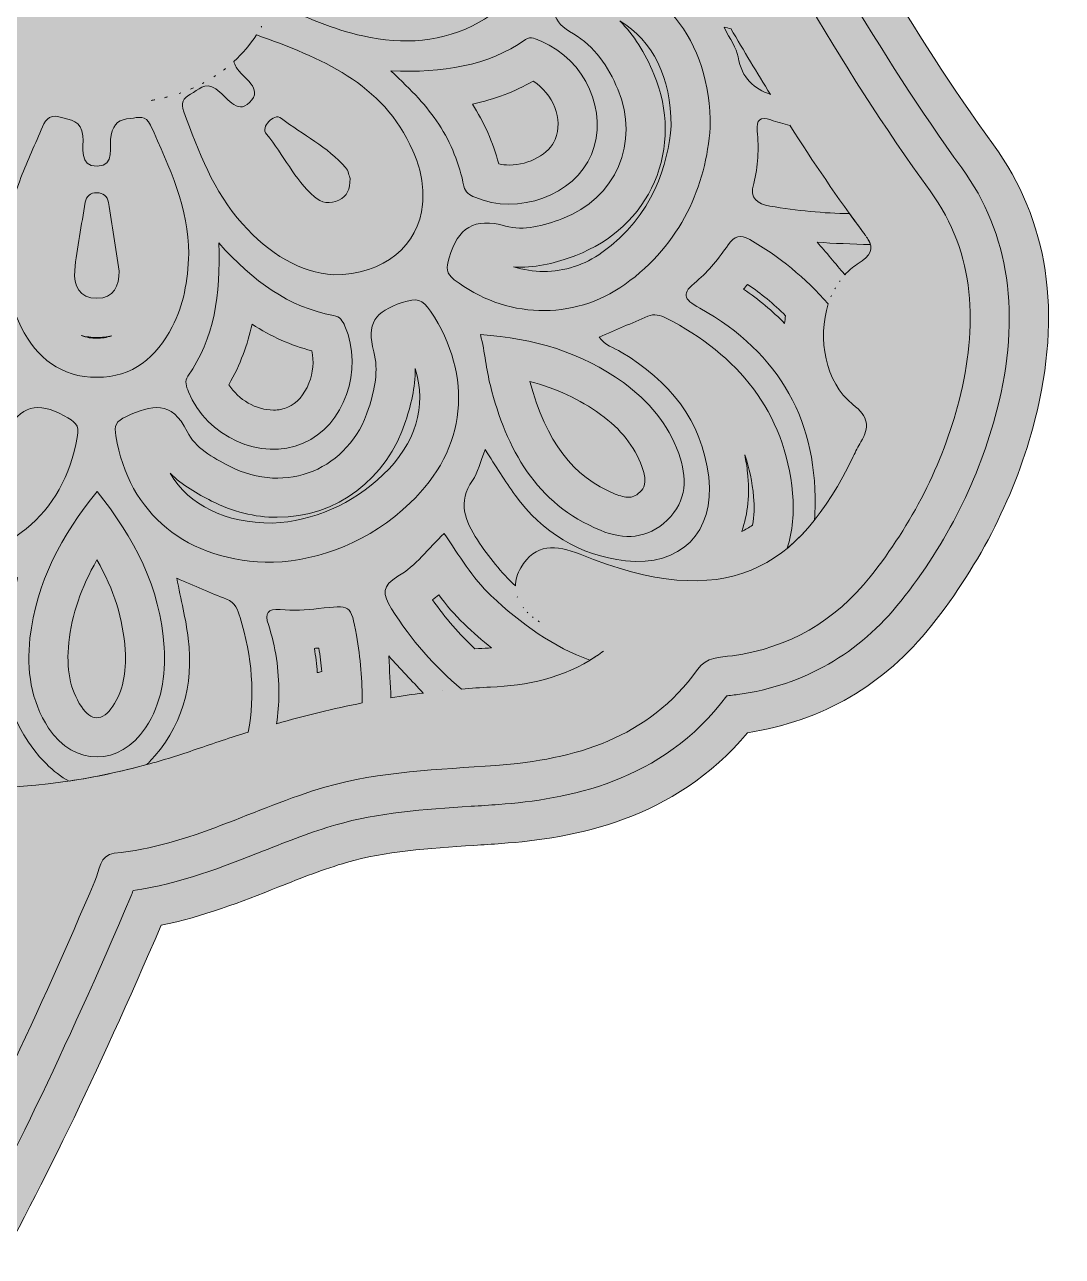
# Model space of a CAD drawing. Extents: x -678 to 5145, y -2063 to -793.
# Drawn here: x 4855.4 to 5145.2, y -1751.7 to -1407.9 of the extents above; entities that cross this region are included whole.
import ezdxf

# ---------------------------------------------------------------- set-up
doc = ezdxf.new("R2010")
doc.units = 0
doc.header["$MEASUREMENT"] = 0
doc.layers.add('Layer 1', color=7, linetype='Continuous')

# ---------------------------------------------------------------- blocks, each defined once
blk = doc.blocks.new('block 3')
at = {"layer": 'Layer 1', "true_color": 0xffffff}
h = blk.add_hatch(color=7, dxfattribs=at)
h.dxf.hatch_style = 2
edge = h.paths.add_edge_path()
edge.add_spline(control_points=[(4927.12, -1434.03), (4925.94, -1433.13), (4924.53, -1433.86), (4923.57, -1434.92), (4922.61, -1435.97), (4922, -1437.34), (4923, -1438.53), (4927.7, -1444.14), (4930.75, -1451.02), (4936.31, -1455.93), (4938.28, -1457.66), (4940.71, -1458), (4943.17, -1456.84), (4945.44, -1455.77), (4946.36, -1453.87), (4946.28, -1450.83), (4946.01, -1450.14), (4945.84, -1448.66), (4945.03, -1447.73), (4939.99, -1441.99), (4933.09, -1438.61), (4927.12, -1434.03)], knot_values=[0, 0, 0, 0, 1, 1, 1, 2, 2, 2, 3, 3, 3, 4, 4, 4, 5, 5, 5, 6, 6, 6, 7, 7, 7, 7], degree=3, periodic=1)
h = blk.add_hatch(color=7, dxfattribs=at)
h.dxf.hatch_style = 2
edge = h.paths.add_edge_path()
edge.add_spline(control_points=[(4875.59, -1484.25), (4880.35, -1484.25), (4881.82, -1480.77), (4881.83, -1476.67), (4880.82, -1470.16), (4879.86, -1463.81), (4878.84, -1457.47), (4878.55, -1455.68), (4877.3, -1454.8), (4875.57, -1454.79), (4873.82, -1454.77), (4872.63, -1455.63), (4872.34, -1457.46), (4871.33, -1463.8), (4870.04, -1470.12), (4869.4, -1476.5), (4868.99, -1480.66), (4870.81, -1484.26), (4875.59, -1484.25)], knot_values=[0, 0, 0, 0, 1, 1, 1, 2, 2, 2, 3, 3, 3, 4, 4, 4, 5, 5, 5, 6, 6, 6, 6], degree=3, periodic=1)
at = {"layer": 'Layer 1', "lineweight": 0}
for points, knots in [([(5108.23, -1454.26), (5082.43, -1418.79), (5061.68, -1380.34), (5040.47, -1342.15), (5015.14, -1296.56), (4980.92, -1260.46), (4932.63, -1238.9), (4896.98, -1222.99), (4859.81, -1212), (4821.38, -1205.73), (4812.43, -1204.27), (4810.12, -1200.48), (4808.7, -1192.82), (4800.92, -1150.73), (4789.95, -1109.47), (4777.31, -1068.56), (4750.75, -982.58), (4704.41, -910.21), (4632.47, -855.25), (4609.47, -837.68), (4585.25, -822.17), (4556.2, -816.09), (4528.75, -810.35), (4507.83, -823.75), (4502.51, -851.36), (4498.5, -872.2), (4504.73, -891.61), (4511.9, -910.78), (4513.09, -913.97), (4515.29, -916.91), (4514.66, -921.19), (4511.14, -920.14), (4508.24, -919.37), (4505.4, -918.41), (4474.93, -908.15), (4443.48, -903.5), (4411.46, -903.41), (4383.33, -903.32), (4367.54, -919.68), (4367.21, -947.65), (4367.06, -959.31), (4369.08, -970.56), (4372.76, -981.61), (4386.57, -1023.1), (4410.73, -1058.1), (4441, -1089.01), (4499.53, -1148.76), (4564.92, -1199.74), (4637.68, -1241.14), (4639.64, -1242.26), (4642.3, -1242.67), (4643.18, -1246), (4628.53, -1257.64), (4614.52, -1270.2), (4603.15, -1285.24), (4598.73, -1291.08), (4596.72, -1289.88), (4592.93, -1284.74), (4575.43, -1261.02), (4553.75, -1241.7), (4528.91, -1225.96), (4472.73, -1190.38), (4410.48, -1173.51), (4344.93, -1168.3), (4272.49, -1162.54), (4201.35, -1168.05), (4133.04, -1195.83), (4015.86, -1243.48), (3936.16, -1327.46), (3891.13, -1444.85), (3856.44, -1535.28), (3846.77, -1629.59), (3849.96, -1725.67), (3850.71, -1748.07), (3851.92, -1770.46), (3852.94, -1793.59), (3848.05, -1792.56), (3846.25, -1789.5), (3843.74, -1787.47), (3820.83, -1768.92), (3795.34, -1755.63), (3765.55, -1754.06), (3709.11, -1751.08), (3657.69, -1798.06), (3654.48, -1859.18), (3651.7, -1912.09), (3677.43, -1948.71), (3723.66, -1972.14), (3764.93, -1993.05), (3809.7, -2001.21), (3854.93, -2006.81), (3915.24, -2014.28), (3975.91, -2016.75), (4036.64, -2017.32), (4136.83, -2018.26), (4237.03, -2015.64), (4337.21, -2017.89), (4372.34, -2018.68), (4407.4, -2020.19), (4441.65, -2030.53), (4465.11, -2037.61), (4489.41, -2042.07), (4514.31, -2041.08), (4553.54, -2039.53), (4572.31, -2012.13), (4559.67, -1975.16), (4554.86, -1961.09), (4547.28, -1948.87), (4537.6, -1937.83), (4534.45, -1934.24), (4534.25, -1932.32), (4539.01, -1929.89), (4545.46, -1926.59), (4551.76, -1922.75), (4557.47, -1918.31), (4562.16, -1914.66), (4563.99, -1915.27), (4566.72, -1920.46), (4576.31, -1938.73), (4586.64, -1956.6), (4596.31, -1974.82), (4603.68, -1988.7), (4614.18, -1999.26), (4628.05, -2006.42), (4673.86, -2030.05), (4722.67, -2039.76), (4773.52, -2032.35), (4798.57, -2028.7), (4822.97, -2021.69), (4848.63, -2019.33), (4886.98, -2015.81), (4909.4, -1988.34), (4911.08, -1949.84), (4912.78, -1910.64), (4892.38, -1883.02), (4854.98, -1873.43), (4830.78, -1867.21), (4806.24, -1866.99), (4781.76, -1869.98), (4772.57, -1871.09), (4769.24, -1868.12), (4767.57, -1859.99), (4765.06, -1847.73), (4764.85, -1835.29), (4763.78, -1822.91), (4763.27, -1816.92), (4764.74, -1812.93), (4770.45, -1809.59), (4793.85, -1795.92), (4810.8, -1776.12), (4824.05, -1752.61), (4843.29, -1718.44), (4859.64, -1682.93), (4875.03, -1646.93), (4876.28, -1644.01), (4876.42, -1639.54), (4880.45, -1639.16), (4901.4, -1637.21), (4919.52, -1626.45), (4939.24, -1620.73), (4954.77, -1616.23), (4970.94, -1615.82), (4986.98, -1614.64), (5009.15, -1613.01), (5029.48, -1607.11), (5043.3, -1587.86), (5045.86, -1584.29), (5049.51, -1584.52), (5053.03, -1584.03), (5068.8, -1581.81), (5081.62, -1574.43), (5091.51, -1561.98), (5103.17, -1547.28), (5111.65, -1530.88), (5116.31, -1512.74), (5121.57, -1492.27), (5121.1, -1471.96), (5108.23, -1454.26)], [0, 0, 0, 0, 1, 1, 1, 2, 2, 2, 3, 3, 3, 4, 4, 4, 5, 5, 5, 6, 6, 6, 7, 7, 7, 8, 8, 8, 9, 9, 9, 10, 10, 10, 11, 11, 11, 12, 12, 12, 13, 13, 13, 14, 14, 14, 15, 15, 15, 16, 16, 16, 17, 17, 17, 18, 18, 18, 19, 19, 19, 20, 20, 20, 21, 21, 21, 22, 22, 22, 23, 23, 23, 24, 24, 24, 25, 25, 25, 26, 26, 26, 27, 27, 27, 28, 28, 28, 29, 29, 29, 30, 30, 30, 31, 31, 31, 32, 32, 32, 33, 33, 33, 34, 34, 34, 35, 35, 35, 36, 36, 36, 37, 37, 37, 38, 38, 38, 39, 39, 39, 40, 40, 40, 41, 41, 41, 42, 42, 42, 43, 43, 43, 44, 44, 44, 45, 45, 45, 46, 46, 46, 47, 47, 47, 48, 48, 48, 49, 49, 49, 50, 50, 50, 51, 51, 51, 52, 52, 52, 53, 53, 53, 54, 54, 54, 55, 55, 55, 56, 56, 56, 57, 57, 57, 58, 58, 58, 59, 59, 59, 59]), ([(4982.36, -1407.18), (4972.12, -1412.87), (4961.15, -1413.54), (4949.88, -1411.03), (4941.56, -1409.18), (4933.8, -1405.76), (4926.08, -1402.23), (4925.52, -1401.98), (4924.95, -1401.73), (4924.43, -1401.46), (4924.43, -1401.46), (4924.43, -1401.46), (4924.43, -1401.46), (4925.41, -1398.15), (4925.89, -1394.7), (4925.85, -1391.18), (4926.26, -1391.01), (4926.73, -1390.86), (4927.3, -1390.77), (4930.53, -1390.21), (4936.52, -1392.01), (4936.28, -1386.52), (4936.06, -1381.39), (4930.21, -1383.32), (4926.87, -1382.55), (4925.57, -1382.25), (4924.77, -1381.75), (4924.25, -1381.1), (4923.92, -1380.01), (4923.52, -1378.93), (4923.08, -1377.85), (4923.08, -1377.85), (4923.08, -1377.85), (4923.08, -1377.85), (4923.04, -1377.67), (4923.01, -1377.48), (4922.97, -1377.29), (4922.46, -1374.95), (4922.08, -1372.99), (4924.84, -1371.73), (4936.43, -1366.44), (4948.02, -1361.17), (4961.12, -1361), (4968.58, -1361.15), (4975.8, -1362.53), (4982.34, -1366.24), (4990.22, -1370.71), (4995.2, -1377.24), (4995.19, -1386.7), (4995.18, -1396.15), (4990.29, -1402.76), (4982.36, -1407.18)], [0, 0, 0, 0, 1, 1, 1, 2, 2, 2, 3, 3, 3, 4, 4, 4, 5, 5, 5, 6, 6, 6, 7, 7, 7, 8, 8, 8, 9, 9, 9, 10, 10, 10, 11, 11, 11, 12, 12, 12, 13, 13, 13, 14, 14, 14, 15, 15, 15, 16, 16, 16, 17, 17, 17, 17]), ([(4975.39, -1479.06), (4973.02, -1477.22), (4973.07, -1475.89), (4973.94, -1472.98), (4976.45, -1464.55), (4980.88, -1461.64), (4989.68, -1464.08), (4994.8, -1465.51), (5000.34, -1463.98), (5005.44, -1462.05), (5020.55, -1456.32), (5027.26, -1440.82), (5021.04, -1425.9), (5018.4, -1419.57), (5014.48, -1413.8), (5008.63, -1410.45), (5002.53, -1406.96), (5001.98, -1403.31), (5005.44, -1397.95), (5006.03, -1397.04), (5006.36, -1395.87), (5006.48, -1394.78), (5006.81, -1391.61), (5008.62, -1391.58), (5011.22, -1391.94), (5032.68, -1394.94), (5047.05, -1411.75), (5046.84, -1436.54), (5045.64, -1452.78), (5038.83, -1469.04), (5022.97, -1480.4), (5008.57, -1490.71), (4989.37, -1489.88), (4975.39, -1479.06)], [0, 0, 0, 0, 1, 1, 1, 2, 2, 2, 3, 3, 3, 4, 4, 4, 5, 5, 5, 6, 6, 6, 7, 7, 7, 8, 8, 8, 9, 9, 9, 10, 10, 10, 11, 11, 11, 11]), ([(4921.48, -1408.55), (4921.52, -1408.47), (4921.56, -1408.39), (4921.6, -1408.31), (4921.56, -1408.39), (4921.52, -1408.47), (4921.48, -1408.55)], [0, 0, 0, 0, 1, 1, 1, 2, 2, 2, 2]), ([(5052.6, -1408.98), (5056.2, -1415.15), (5059.88, -1421.27), (5063.63, -1427.35), (5063.63, -1427.35), (5063.63, -1427.34), (5063.62, -1427.34), (5059.14, -1425.78), (5055.66, -1422.9), (5054.6, -1416.84), (5054.15, -1414.32), (5052.39, -1412.03), (5050.69, -1408.53), (5051.34, -1408.69), (5051.98, -1408.86), (5052.62, -1409.02), (5052.62, -1409), (5052.61, -1408.99), (5052.6, -1408.98)], [0, 0, 0, 0, 1, 1, 1, 2, 2, 2, 3, 3, 3, 4, 4, 4, 5, 5, 5, 6, 6, 6, 6]), ([(4941.64, -1477.66), (4932.59, -1477.23), (4923.61, -1471.75), (4916.21, -1463.47), (4908.14, -1454.45), (4904, -1443.3), (4899.84, -1432.17), (4898.94, -1429.76), (4899.62, -1428.4), (4901.75, -1427.3), (4903.98, -1426.15), (4905.58, -1423.63), (4908.85, -1425.82), (4911.7, -1427.74), (4914.65, -1433.18), (4918.25, -1429.63), (4922.32, -1425.62), (4916.34, -1422.84), (4914.49, -1419.74), (4914.14, -1419.16), (4913.96, -1418.64), (4913.86, -1418.14), (4913.86, -1418.14), (4913.86, -1418.14), (4913.86, -1418.14), (4916.32, -1415.9), (4918.44, -1413.41), (4920.18, -1410.72), (4937.96, -1417.1), (4955.4, -1423.98), (4963.83, -1443.04), (4965.95, -1447.84), (4966.98, -1452.81), (4966.5, -1458.06), (4965.45, -1469.4), (4955.9, -1477.75), (4941.64, -1477.66)], [0, 0, 0, 0, 1, 1, 1, 2, 2, 2, 3, 3, 3, 4, 4, 4, 5, 5, 5, 6, 6, 6, 7, 7, 7, 8, 8, 8, 9, 9, 9, 10, 10, 10, 11, 11, 11, 12, 12, 12, 12]), ([(4957.63, -1420.8), (4972.29, -1421.26), (4984.5, -1419.53), (4995.22, -1412.05), (4996.77, -1410.97), (4998.17, -1411.9), (4999.62, -1412.5), (5012.06, -1417.73), (5018.56, -1432.33), (5013.66, -1444.1), (5008.9, -1455.5), (4993.17, -1461.24), (4981.14, -1456.04), (4979.61, -1455.38), (4978.43, -1454.76), (4978.06, -1452.95), (4976.78, -1446.77), (4974.55, -1440.97), (4971.06, -1435.68), (4967.74, -1430.63), (4963.64, -1426.25), (4957.63, -1420.8)], [0, 0, 0, 0, 1, 1, 1, 2, 2, 2, 3, 3, 3, 4, 4, 4, 5, 5, 5, 6, 6, 6, 7, 7, 7, 7]), ([(4908.75, -1422.09), (4908.6, -1422.19), (4908.45, -1422.3), (4908.29, -1422.4), (4908.45, -1422.3), (4908.6, -1422.19), (4908.75, -1422.09)], [0, 0, 0, 0, 1, 1, 1, 2, 2, 2, 2]), ([(4911.5, -1420.12), (4911.32, -1420.27), (4911.12, -1420.41), (4910.93, -1420.56), (4911.12, -1420.41), (4911.32, -1420.27), (4911.5, -1420.12)], [0, 0, 0, 0, 1, 1, 1, 2, 2, 2, 2]), ([(4902.55, -1425.49), (4902.28, -1425.61), (4902.01, -1425.72), (4901.74, -1425.84), (4902.01, -1425.72), (4902.28, -1425.61), (4902.55, -1425.49)], [0, 0, 0, 0, 1, 1, 1, 2, 2, 2, 2]), ([(4905.5, -1424.04), (4905.35, -1424.13), (4905.19, -1424.2), (4905.03, -1424.28), (4905.19, -1424.2), (4905.35, -1424.13), (4905.5, -1424.04)], [0, 0, 0, 0, 1, 1, 1, 2, 2, 2, 2]), ([(4891.79, -1428.83), (4891.46, -1428.9), (4891.13, -1428.96), (4890.79, -1429.02), (4891.13, -1428.96), (4891.46, -1428.9), (4891.79, -1428.83)], [0, 0, 0, 0, 1, 1, 1, 2, 2, 2, 2]), ([(4895.31, -1428.04), (4895.03, -1428.12), (4894.74, -1428.18), (4894.45, -1428.25), (4894.74, -1428.18), (4895.03, -1428.12), (4895.31, -1428.04)], [0, 0, 0, 0, 1, 1, 1, 2, 2, 2, 2]), ([(4899.03, -1426.89), (4898.88, -1426.95), (4898.73, -1427), (4898.58, -1427.06), (4898.73, -1427.01), (4898.88, -1426.95), (4899.03, -1426.89)], [0, 0, 0, 0, 1, 1, 1, 2, 2, 2, 2]), ([(4854.07, -1451.44), (4855.82, -1446.62), (4858.06, -1441.99), (4860.04, -1437.26), (4861.03, -1434.89), (4861.9, -1432.71), (4865.31, -1433.65), (4868.3, -1434.48), (4871.19, -1434.52), (4871.67, -1438.94), (4871.99, -1441.98), (4870.44, -1447.52), (4875.71, -1447.38), (4880.78, -1447.24), (4878.93, -1441.8), (4879.58, -1438.68), (4880.28, -1435.36), (4881.89, -1434.33), (4884.94, -1434.03), (4887.21, -1433.8), (4889.27, -1433.04), (4890.55, -1435.88), (4895.9, -1447.69), (4901.33, -1459.46), (4901.24, -1471.74), (4901, -1479.61), (4899.77, -1486.14), (4896.63, -1492.21), (4892.21, -1500.77), (4885.63, -1506.28), (4875.61, -1506.31), (4865.6, -1506.34), (4858.83, -1500.91), (4854.49, -1492.34), (4847.65, -1478.83), (4849.11, -1465.09), (4854.07, -1451.44)], [0, 0, 0, 0, 1, 1, 1, 2, 2, 2, 3, 3, 3, 4, 4, 4, 5, 5, 5, 6, 6, 6, 7, 7, 7, 8, 8, 8, 9, 9, 9, 10, 10, 10, 11, 11, 11, 12, 12, 12, 12]), ([(4927.12, -1434.03), (4925.94, -1433.13), (4924.53, -1433.86), (4923.57, -1434.92), (4922.61, -1435.97), (4922, -1437.34), (4923, -1438.53), (4927.7, -1444.14), (4930.75, -1451.02), (4936.31, -1455.93), (4938.28, -1457.66), (4940.71, -1458), (4943.17, -1456.84), (4945.44, -1455.77), (4946.36, -1453.87), (4946.28, -1450.83), (4946.01, -1450.14), (4945.84, -1448.66), (4945.03, -1447.73), (4939.99, -1441.99), (4933.09, -1438.61), (4927.12, -1434.03)], [0, 0, 0, 0, 1, 1, 1, 2, 2, 2, 3, 3, 3, 4, 4, 4, 5, 5, 5, 6, 6, 6, 7, 7, 7, 7]), ([(5058.97, -1452.21), (5060.29, -1447.42), (5060.41, -1442.47), (5059.96, -1437.55), (5059.68, -1434.36), (5060.82, -1433.47), (5063.78, -1434.47), (5065.54, -1435.06), (5067.3, -1435.55), (5069.05, -1435.98), (5069.05, -1435.97), (5069.04, -1435.96), (5069.04, -1435.95), (5075.57, -1446.17), (5082.39, -1456.21), (5089.67, -1465.98), (5089.89, -1466.27), (5090.09, -1466.54), (5090.27, -1466.81), (5090.09, -1466.54), (5089.89, -1466.27), (5089.67, -1465.98), (5088.34, -1464.19), (5087.04, -1462.39), (5085.74, -1460.59), (5078.53, -1460.54), (5071.11, -1459.81), (5063.52, -1458.49), (5059.92, -1457.86), (5057.8, -1456.44), (5058.97, -1452.21)], [0, 0, 0, 0, 1, 1, 1, 2, 2, 2, 3, 3, 3, 4, 4, 4, 5, 5, 5, 6, 6, 6, 7, 7, 7, 8, 8, 8, 9, 9, 9, 10, 10, 10, 10]), ([(4875.59, -1484.25), (4880.35, -1484.25), (4881.82, -1480.77), (4881.83, -1476.67), (4880.82, -1470.16), (4879.86, -1463.81), (4878.84, -1457.47), (4878.55, -1455.68), (4877.3, -1454.8), (4875.57, -1454.79), (4873.82, -1454.77), (4872.63, -1455.63), (4872.34, -1457.46), (4871.33, -1463.8), (4870.04, -1470.12), (4869.4, -1476.5), (4868.99, -1480.66), (4870.81, -1484.26), (4875.59, -1484.25)], [0, 0, 0, 0, 1, 1, 1, 2, 2, 2, 3, 3, 3, 4, 4, 4, 5, 5, 5, 6, 6, 6, 6]), ([(5088.87, -1524.34), (5088.09, -1525.63), (5087.43, -1527.01), (5086.77, -1528.37), (5071.51, -1560.04), (5051.34, -1572.3), (5010.5, -1555.7), (5003.78, -1552.96), (4997.96, -1552.57), (4993.92, -1559.46), (4992.92, -1561.15), (4992.45, -1562.86), (4992.45, -1564.54), (4988.52, -1560.81), (4984.98, -1556.53), (4981.84, -1551.71), (4978.35, -1546.35), (4976.27, -1541.2), (4980.45, -1535.13), (4982.03, -1532.84), (4982.63, -1529.87), (4983.96, -1526.49), (4987.05, -1531.18), (4989.54, -1535.33), (4992.38, -1539.22), (5000.02, -1549.66), (5010.19, -1556), (5023.16, -1557.5), (5038.51, -1559.28), (5048.21, -1549.58), (5046.41, -1534.21), (5044.54, -1518.21), (5035.33, -1507.3), (5022, -1499.27), (5019.95, -1498.04), (5017.47, -1497.44), (5015.81, -1495.06), (5020.43, -1493.1), (5024.92, -1491.19), (5029.4, -1489.26), (5031.23, -1488.48), (5032.93, -1488.96), (5034.55, -1489.79), (5054.62, -1500.07), (5067.67, -1515.88), (5069.84, -1538.64), (5070.36, -1544.09), (5069.79, -1549.26), (5068.36, -1554), (5071.06, -1551.77), (5073.58, -1549.16), (5075.95, -1546.18), (5075.99, -1545.62), (5076.05, -1545.08), (5076.08, -1544.51), (5077.15, -1518.9), (5066.39, -1499.5), (5043.94, -1487.02), (5039.17, -1484.36), (5038.73, -1482.97), (5043.07, -1479.44), (5046.48, -1476.67), (5049.26, -1472.98), (5051.82, -1469.35), (5053.64, -1466.79), (5055.15, -1466.33), (5057.85, -1467.85), (5066, -1472.46), (5073.42, -1478.62), (5079.8, -1485.83), (5076.72, -1495.44), (5078.91, -1507.68), (5086.64, -1513.85), (5091.09, -1517.4), (5091.41, -1520.11), (5088.87, -1524.34)], [0, 0, 0, 0, 1, 1, 1, 2, 2, 2, 3, 3, 3, 4, 4, 4, 5, 5, 5, 6, 6, 6, 7, 7, 7, 8, 8, 8, 9, 9, 9, 10, 10, 10, 11, 11, 11, 12, 12, 12, 13, 13, 13, 14, 14, 14, 15, 15, 15, 16, 16, 16, 17, 17, 17, 18, 18, 18, 19, 19, 19, 20, 20, 20, 21, 21, 21, 22, 22, 22, 23, 23, 23, 24, 24, 24, 25, 25, 25, 25]), ([(5087.87, -1474.76), (5086.58, -1475.56), (5085.45, -1476.57), (5084.42, -1477.68), (5084.42, -1477.68), (5084.42, -1477.68), (5084.42, -1477.68), (5081.78, -1474.54), (5079.22, -1471.43), (5076.66, -1468.57), (5081.41, -1468.95), (5086.42, -1469.1), (5091.55, -1469.25), (5091.41, -1468.77), (5091.18, -1468.28), (5090.87, -1467.75), (5092.45, -1470.43), (5092, -1472.2), (5087.87, -1474.76)], [0, 0, 0, 0, 1, 1, 1, 2, 2, 2, 3, 3, 3, 4, 4, 4, 5, 5, 5, 6, 6, 6, 6]), ([(5090.38, -1466.97), (5090.54, -1467.21), (5090.69, -1467.45), (5090.83, -1467.68), (5090.69, -1467.45), (5090.54, -1467.21), (5090.38, -1466.97)], [0, 0, 0, 0, 1, 1, 1, 2, 2, 2, 2]), ([(4901.02, -1505.95), (4908.4, -1495.4), (4910.19, -1483.42), (4909.61, -1468.81), (4919.32, -1479.6), (4929.11, -1486.69), (4941.67, -1489.06), (4943.46, -1489.4), (4944.18, -1490.5), (4944.85, -1492.05), (4950.15, -1504.15), (4944.61, -1519.83), (4933.22, -1524.71), (4921.43, -1529.76), (4906.23, -1522.9), (4901.18, -1510.34), (4900.57, -1508.81), (4899.97, -1507.45), (4901.02, -1505.95)], [0, 0, 0, 0, 1, 1, 1, 2, 2, 2, 3, 3, 3, 4, 4, 4, 5, 5, 5, 6, 6, 6, 6]), ([(5081.6, -1481.65), (5081.67, -1481.53), (5081.73, -1481.41), (5081.8, -1481.29), (5081.73, -1481.41), (5081.67, -1481.53), (5081.6, -1481.65)], [0, 0, 0, 0, 1, 1, 1, 2, 2, 2, 2]), ([(5082.91, -1479.56), (5082.96, -1479.49), (5083.01, -1479.42), (5083.06, -1479.35), (5083.01, -1479.42), (5082.96, -1479.49), (5082.91, -1479.56)], [0, 0, 0, 0, 1, 1, 1, 2, 2, 2, 2]), ([(4826.23, -1557.96), (4810.23, -1557.06), (4794.19, -1550.3), (4782.55, -1535.1), (4771.47, -1520.62), (4772.04, -1500.78), (4783.33, -1486.46), (4784.93, -1484.44), (4786.08, -1483.63), (4788.82, -1484.89), (4798.62, -1489.39), (4798.62, -1489.24), (4797.92, -1500.29), (4797.58, -1505.68), (4798.2, -1511), (4800.06, -1516.12), (4805.87, -1532.1), (4822.36, -1538.82), (4837.73, -1531.51), (4842.65, -1529.17), (4847.57, -1526.32), (4850.2, -1521.67), (4854.38, -1514.29), (4858.97, -1512.91), (4866.42, -1517.04), (4869.45, -1518.71), (4870.8, -1519.34), (4870.12, -1523.12), (4866.25, -1544.53), (4850.62, -1557.94), (4826.23, -1557.96)], [0, 0, 0, 0, 1, 1, 1, 2, 2, 2, 3, 3, 3, 4, 4, 4, 5, 5, 5, 6, 6, 6, 7, 7, 7, 8, 8, 8, 9, 9, 9, 10, 10, 10, 10]), ([(4880.9, -1522.67), (4880.43, -1519.79), (4880.85, -1518.57), (4883.84, -1517.21), (4890.91, -1514), (4896.48, -1512.55), (4900.81, -1521.45), (4903, -1525.94), (4907.95, -1528.73), (4912.6, -1531.11), (4928.45, -1539.25), (4946.02, -1531.99), (4951.46, -1515.03), (4953.13, -1509.84), (4954.32, -1504.3), (4952.91, -1499.16), (4950.75, -1491.32), (4953.28, -1487.94), (4960.79, -1485.44), (4965.02, -1484.04), (4966.53, -1484.52), (4968.72, -1487.81), (4980.88, -1506.07), (4978.95, -1526.22), (4963.09, -1541.38), (4951.77, -1552.2), (4938, -1557.4), (4924.87, -1557.93), (4900.55, -1557.99), (4884.47, -1544.27), (4880.9, -1522.67)], [0, 0, 0, 0, 1, 1, 1, 2, 2, 2, 3, 3, 3, 4, 4, 4, 5, 5, 5, 6, 6, 6, 7, 7, 7, 8, 8, 8, 9, 9, 9, 10, 10, 10, 10]), ([(5080.54, -1483.85), (5080.6, -1483.72), (5080.65, -1483.59), (5080.71, -1483.46), (5080.65, -1483.59), (5080.6, -1483.72), (5080.54, -1483.85)], [0, 0, 0, 0, 1, 1, 1, 2, 2, 2, 2]), ([(5022.59, -1507.79), (5029.66, -1512.89), (5035.09, -1519.32), (5038.03, -1527.53), (5040.41, -1534.17), (5040.45, -1540.75), (5034.85, -1546.16), (5029.33, -1551.49), (5022.79, -1551.73), (5016.18, -1549.01), (4998.11, -1541.59), (4989.97, -1526.28), (4985.45, -1508.61), (4984.32, -1504.17), (4983.98, -1499.41), (4982.69, -1494.4), (4997.68, -1495.38), (5010.89, -1499.33), (5022.59, -1507.79)], [0, 0, 0, 0, 1, 1, 1, 2, 2, 2, 3, 3, 3, 4, 4, 4, 5, 5, 5, 6, 6, 6, 6]), ([(4856.92, -1579.16), (4858.62, -1563.55), (4865.75, -1550.36), (4875.63, -1538.19), (4885.99, -1550.96), (4893.33, -1565.01), (4894.38, -1581.71), (4894.89, -1589.68), (4893.65, -1597.34), (4889.18, -1604.14), (4882.06, -1614.95), (4869.19, -1615.01), (4862.12, -1604.22), (4857.13, -1596.61), (4855.95, -1588.06), (4856.92, -1579.16)], [0, 0, 0, 0, 1, 1, 1, 2, 2, 2, 3, 3, 3, 4, 4, 4, 5, 5, 5, 5]), ([(4985.47, -1592.79), (4982.77, -1592.92), (4980.09, -1593.1), (4977.42, -1593.32), (4969.9, -1587.11), (4963.38, -1579.64), (4957.84, -1570.93), (4955.28, -1566.9), (4955.18, -1564.39), (4959.66, -1561.84), (4964.71, -1558.97), (4968.09, -1554.02), (4972.57, -1549.91), (4976.77, -1556.08), (4980.41, -1562.27), (4985.63, -1567.22), (4994.07, -1575.21), (5003.15, -1581.67), (5013.27, -1585.27), (5013.89, -1584.9), (5014.51, -1584.5), (5015.13, -1584.09), (5005.74, -1590.38), (4995.58, -1592.34), (4985.47, -1592.79)], [0, 0, 0, 0, 1, 1, 1, 2, 2, 2, 3, 3, 3, 4, 4, 4, 5, 5, 5, 6, 6, 6, 7, 7, 7, 8, 8, 8, 8]), ([(4834.69, -1620.79), (4836.03, -1620.85), (4837.36, -1620.89), (4838.7, -1620.92), (4831.32, -1606.19), (4830.43, -1590.33), (4835.37, -1573.77), (4836.35, -1570.49), (4838.05, -1568.47), (4841.39, -1567.35), (4845.32, -1566.03), (4849.05, -1564.11), (4853.42, -1562.21), (4852.28, -1567.76), (4850.98, -1572.69), (4850.27, -1577.7), (4848.32, -1591.52), (4851.39, -1603.99), (4861.39, -1614.13), (4863.49, -1616.25), (4865.65, -1617.86), (4867.85, -1619.01), (4875.06, -1617.92), (4882.28, -1616.39), (4889.52, -1614.42), (4871.11, -1619.44), (4852.79, -1621.61), (4834.69, -1620.79)], [0, 0, 0, 0, 1, 1, 1, 2, 2, 2, 3, 3, 3, 4, 4, 4, 5, 5, 5, 6, 6, 6, 7, 7, 7, 8, 8, 8, 9, 9, 9, 9]), ([(4889.52, -1614.42), (4889.72, -1614.21), (4889.93, -1614.03), (4890.14, -1613.81), (4899.34, -1604.12), (4902.73, -1592.37), (4901.1, -1579.23), (4900.42, -1573.76), (4899.06, -1568.38), (4897.9, -1562.4), (4902.88, -1564.51), (4907.28, -1566.5), (4911.78, -1568.23), (4914.28, -1569.19), (4914.9, -1571.22), (4915.57, -1573.36), (4918.97, -1584.37), (4919.8, -1595.09), (4917.84, -1605.36), (4917.84, -1605.36), (4917.84, -1605.36), (4917.84, -1605.36), (4913.02, -1606.85), (4908.2, -1608.44), (4903.36, -1610.13), (4898.74, -1611.74), (4894.13, -1613.16), (4889.52, -1614.42)], [0, 0, 0, 0, 1, 1, 1, 2, 2, 2, 3, 3, 3, 4, 4, 4, 5, 5, 5, 6, 6, 6, 7, 7, 7, 8, 8, 8, 9, 9, 9, 9]), ([(4992.98, -1567.62), (4992.99, -1567.64), (4992.99, -1567.66), (4993, -1567.67), (4992.99, -1567.66), (4992.99, -1567.64), (4992.98, -1567.62)], [0, 0, 0, 0, 1, 1, 1, 2, 2, 2, 2]), ([(4925.77, -1603.01), (4926.14, -1600.27), (4926.38, -1597.46), (4926.44, -1594.53), (4926.38, -1587.97), (4925.56, -1581.55), (4923.48, -1575.35), (4922.4, -1572.13), (4923.24, -1570.9), (4926.81, -1571.15), (4930.36, -1571.39), (4933.98, -1571.29), (4937.51, -1570.87), (4946.37, -1569.81), (4946.55, -1569.67), (4948.05, -1578.28), (4949.17, -1584.72), (4949.7, -1591.02), (4949.68, -1597.2), (4941.66, -1598.79), (4933.71, -1600.75), (4925.77, -1603.01)], [0, 0, 0, 0, 1, 1, 1, 2, 2, 2, 3, 3, 3, 4, 4, 4, 5, 5, 5, 6, 6, 6, 7, 7, 7, 7]), ([(4994.58, -1570.53), (4994.61, -1570.57), (4994.65, -1570.61), (4994.68, -1570.66), (4994.65, -1570.61), (4994.61, -1570.57), (4994.58, -1570.53)], [0, 0, 0, 0, 1, 1, 1, 2, 2, 2, 2]), ([(4995.71, -1571.82), (4995.77, -1571.88), (4995.83, -1571.95), (4995.89, -1572.01), (4995.83, -1571.95), (4995.77, -1571.88), (4995.71, -1571.82)], [0, 0, 0, 0, 1, 1, 1, 2, 2, 2, 2]), ([(4997.23, -1573.2), (4997.29, -1573.25), (4997.36, -1573.3), (4997.42, -1573.34), (4997.36, -1573.3), (4997.29, -1573.25), (4997.23, -1573.2)], [0, 0, 0, 0, 1, 1, 1, 2, 2, 2, 2]), ([(4998.77, -1574.29), (4998.91, -1574.38), (4999.05, -1574.47), (4999.19, -1574.56), (4999.05, -1574.47), (4998.91, -1574.38), (4998.77, -1574.29)], [0, 0, 0, 0, 1, 1, 1, 2, 2, 2, 2]), ([(4957.09, -1584.09), (4960.29, -1587.68), (4963.53, -1591.09), (4966.73, -1594.43), (4966.74, -1594.43), (4966.74, -1594.43), (4966.74, -1594.43), (4963.72, -1594.81), (4960.7, -1595.25), (4957.7, -1595.75), (4957.52, -1591.99), (4957.32, -1588.12), (4957.09, -1584.09)], [0, 0, 0, 0, 1, 1, 1, 2, 2, 2, 3, 3, 3, 4, 4, 4, 4]), ([(5015.17, -1584.06), (5015.8, -1583.64), (5016.43, -1583.19), (5017.05, -1582.73), (5016.43, -1583.19), (5015.8, -1583.64), (5015.17, -1584.06)], [0, 0, 0, 0, 1, 1, 1, 2, 2, 2, 2]), ([(4972.05, -1593.82), (4972.05, -1593.81), (4972.06, -1593.81), (4972.07, -1593.81), (4972.06, -1593.81), (4972.05, -1593.81), (4972.05, -1593.82)], [0, 0, 0, 0, 1, 1, 1, 2, 2, 2, 2])]:
    blk.add_open_spline(points, degree=3, knots=knots, dxfattribs=at)

msp = doc.modelspace()

# ---------------------------------------------------------------- hatches: boundary and pattern name
at = {"layer": 'Layer 1', "true_color": 0x603813}
h = msp.add_hatch(color=39, dxfattribs=at)
h.dxf.hatch_style = 2
edge = h.paths.add_edge_path()
edge.add_spline(control_points=[(5125.91, -1441.4), (5103.01, -1409.92), (5083.59, -1374.87), (5064.81, -1340.97), (5064.81, -1340.97), (5059.58, -1331.54), (5059.58, -1331.54), (5029.81, -1277.94), (4991.2, -1241.1), (4941.54, -1218.94), (4906, -1203.08), (4868.32, -1191.64), (4829.47, -1184.92), (4822.33, -1147.27), (4812.08, -1107.05), (4798.2, -1062.11), (4769.28, -968.51), (4717.99, -893.07), (4645.74, -837.88), (4623.11, -820.59), (4595.31, -801.94), (4560.68, -794.69), (4555.06, -793.52), (4549.48, -792.92), (4544.09, -792.92), (4512.14, -792.92), (4487.4, -814.24), (4481.04, -847.22), (4478.12, -862.4), (4479.48, -876.73), (4482.29, -889.3), (4459.6, -884.22), (4435.87, -881.62), (4411.49, -881.55), (4411.49, -881.55), (4411.24, -881.55), (4411.24, -881.55), (4371.69, -881.55), (4345.83, -907.39), (4345.35, -947.39), (4345.18, -961.08), (4347.36, -974.53), (4352.02, -988.51), (4365.89, -1030.2), (4389.89, -1068.07), (4425.38, -1104.31), (4480.32, -1160.39), (4541.34, -1208.83), (4606.92, -1248.45), (4603.99, -1251.26), (4601.21, -1254.06), (4598.58, -1256.87), (4582.32, -1238.17), (4562.87, -1221.6), (4540.6, -1207.5), (4485.26, -1172.43), (4421.82, -1152.48), (4346.66, -1146.51), (4328.97, -1145.1), (4311.67, -1144.39), (4295.23, -1144.39), (4232.17, -1144.39), (4176.43, -1154.59), (4124.8, -1175.58), (4003.89, -1224.74), (3918.4, -1312.71), (3870.72, -1437.02), (3838.37, -1521.33), (3824.44, -1615.99), (3828.11, -1726.39), (3828.39, -1734.63), (3828.72, -1742.85), (3829.08, -1750.99), (3808.7, -1739.52), (3788.13, -1733.36), (3766.71, -1732.23), (3764.64, -1732.12), (3762.55, -1732.06), (3760.47, -1732.06), (3693.64, -1732.06), (3636.29, -1788.57), (3632.65, -1858.04), (3629.51, -1917.82), (3656.81, -1962.77), (3713.78, -1991.64), (3759.07, -2014.59), (3807.1, -2022.92), (3852.24, -2028.51), (3905.55, -2035.1), (3964.08, -2038.5), (4036.43, -2039.18), (4051.74, -2039.32), (4067.96, -2039.39), (4086.03, -2039.39), (4111.83, -2039.39), (4138.04, -2039.25), (4163.39, -2039.1), (4163.39, -2039.1), (4164.04, -2039.1), (4164.04, -2039.1), (4189.32, -2038.96), (4215.47, -2038.81), (4241.15, -2038.81), (4277.91, -2038.81), (4308.27, -2039.11), (4336.72, -2039.75), (4370.78, -2040.52), (4403.95, -2041.99), (4435.34, -2051.46), (4461.25, -2059.28), (4484.82, -2063.08), (4507.4, -2063.08), (4510, -2063.08), (4512.62, -2063.02), (4515.17, -2062.92), (4541.23, -2061.89), (4562.3, -2051.52), (4574.5, -2033.73), (4581.51, -2023.5), (4585.17, -2011.44), (4585.42, -1998.36), (4594.07, -2009.91), (4604.99, -2019.12), (4618.03, -2025.85), (4657.65, -2046.29), (4698.73, -2056.65), (4740.13, -2056.65), (4752.24, -2056.65), (4764.53, -2055.75), (4776.67, -2053.98), (4787.7, -2052.38), (4798.48, -2050.18), (4808.93, -2048.05), (4822.64, -2045.26), (4836.83, -2042.37), (4850.62, -2041.1), (4898.42, -2036.72), (4930.72, -2001.27), (4932.92, -1950.79), (4935.04, -1902.03), (4907.26, -1864.27), (4860.42, -1852.25), (4844.69, -1848.21), (4828.49, -1846.25), (4810.91, -1846.25), (4803.35, -1846.25), (4795.69, -1846.61), (4787.68, -1847.35), (4787.06, -1842.3), (4786.71, -1837.03), (4786.34, -1831.56), (4786.21, -1829.62), (4786.08, -1827.69), (4785.94, -1825.76), (4808.89, -1811.27), (4827.62, -1790.8), (4843.09, -1763.34), (4859.65, -1733.94), (4875.27, -1701.72), (4893.53, -1659.27), (4905.34, -1656.86), (4915.89, -1652.7), (4926.16, -1648.65), (4932.82, -1646.01), (4939.11, -1643.53), (4945.32, -1641.73), (4956.13, -1638.6), (4968.12, -1637.81), (4980.86, -1636.97), (4983.43, -1636.8), (4986.01, -1636.63), (4988.58, -1636.44), (5008.44, -1634.98), (5036.7, -1630.13), (5057.27, -1605.5), (5078.14, -1602.29), (5095.41, -1592.22), (5108.63, -1575.57), (5122.47, -1558.12), (5132.18, -1538.82), (5137.48, -1518.19), (5145.16, -1488.35), (5141.26, -1462.52), (5125.91, -1441.4)], knot_values=[0, 0, 0, 0, 1, 1, 1, 2, 2, 2, 3, 3, 3, 4, 4, 4, 5, 5, 5, 6, 6, 6, 7, 7, 7, 8, 8, 8, 9, 9, 9, 10, 10, 10, 11, 11, 11, 12, 12, 12, 13, 13, 13, 14, 14, 14, 15, 15, 15, 16, 16, 16, 17, 17, 17, 18, 18, 18, 19, 19, 19, 20, 20, 20, 21, 21, 21, 22, 22, 22, 23, 23, 23, 24, 24, 24, 25, 25, 25, 26, 26, 26, 27, 27, 27, 28, 28, 28, 29, 29, 29, 30, 30, 30, 31, 31, 31, 32, 32, 32, 33, 33, 33, 34, 34, 34, 35, 35, 35, 36, 36, 36, 37, 37, 37, 38, 38, 38, 39, 39, 39, 40, 40, 40, 41, 41, 41, 42, 42, 42, 43, 43, 43, 44, 44, 44, 45, 45, 45, 46, 46, 46, 47, 47, 47, 48, 48, 48, 49, 49, 49, 50, 50, 50, 51, 51, 51, 52, 52, 52, 53, 53, 53, 54, 54, 54, 55, 55, 55, 56, 56, 56, 57, 57, 57, 58, 58, 58, 59, 59, 59, 60, 60, 60, 61, 61, 61, 61], degree=3, periodic=1)

# ---------------------------------------------------------------- linework, layer by layer
at = {"layer": 'Layer 1', "lineweight": 0}
for points, knots in [([(5125.91, -1441.4), (5103.01, -1409.92), (5083.59, -1374.87), (5064.81, -1340.97), (5064.81, -1340.97), (5059.58, -1331.54), (5059.58, -1331.54), (5029.81, -1277.94), (4991.2, -1241.1), (4941.54, -1218.94), (4906, -1203.08), (4868.32, -1191.64), (4829.47, -1184.92), (4822.33, -1147.27), (4812.08, -1107.05), (4798.2, -1062.11), (4769.28, -968.51), (4717.99, -893.07), (4645.74, -837.88), (4623.11, -820.59), (4595.31, -801.94), (4560.68, -794.69), (4555.06, -793.52), (4549.48, -792.92), (4544.09, -792.92), (4512.14, -792.92), (4487.4, -814.24), (4481.04, -847.22), (4478.12, -862.4), (4479.48, -876.73), (4482.29, -889.3), (4459.6, -884.22), (4435.87, -881.62), (4411.49, -881.55), (4411.49, -881.55), (4411.24, -881.55), (4411.24, -881.55), (4371.69, -881.55), (4345.83, -907.39), (4345.35, -947.39), (4345.18, -961.08), (4347.36, -974.53), (4352.02, -988.51), (4365.89, -1030.2), (4389.89, -1068.07), (4425.38, -1104.31), (4480.32, -1160.39), (4541.34, -1208.83), (4606.92, -1248.45), (4603.99, -1251.26), (4601.21, -1254.06), (4598.58, -1256.87), (4582.32, -1238.17), (4562.87, -1221.6), (4540.6, -1207.5), (4485.26, -1172.43), (4421.82, -1152.48), (4346.66, -1146.51), (4328.97, -1145.1), (4311.67, -1144.39), (4295.23, -1144.39), (4232.17, -1144.39), (4176.43, -1154.59), (4124.8, -1175.58), (4003.89, -1224.74), (3918.4, -1312.71), (3870.72, -1437.02), (3838.37, -1521.33), (3824.44, -1615.99), (3828.11, -1726.39), (3828.39, -1734.63), (3828.72, -1742.85), (3829.08, -1750.99), (3808.7, -1739.52), (3788.13, -1733.36), (3766.71, -1732.23), (3764.64, -1732.12), (3762.55, -1732.06), (3760.47, -1732.06), (3693.64, -1732.06), (3636.29, -1788.57), (3632.65, -1858.04), (3629.51, -1917.82), (3656.81, -1962.77), (3713.78, -1991.64), (3759.07, -2014.59), (3807.1, -2022.92), (3852.24, -2028.51), (3905.55, -2035.1), (3964.08, -2038.5), (4036.43, -2039.18), (4051.74, -2039.32), (4067.96, -2039.39), (4086.03, -2039.39), (4111.83, -2039.39), (4138.04, -2039.25), (4163.39, -2039.1), (4163.39, -2039.1), (4164.04, -2039.1), (4164.04, -2039.1), (4189.32, -2038.96), (4215.47, -2038.81), (4241.15, -2038.81), (4277.91, -2038.81), (4308.27, -2039.11), (4336.72, -2039.75), (4370.78, -2040.52), (4403.95, -2041.99), (4435.34, -2051.46), (4461.25, -2059.28), (4484.82, -2063.08), (4507.4, -2063.08), (4510, -2063.08), (4512.62, -2063.02), (4515.17, -2062.92), (4541.23, -2061.89), (4562.3, -2051.52), (4574.5, -2033.73), (4581.51, -2023.5), (4585.17, -2011.44), (4585.42, -1998.36), (4594.07, -2009.91), (4604.99, -2019.12), (4618.03, -2025.85), (4657.65, -2046.29), (4698.73, -2056.65), (4740.13, -2056.65), (4752.24, -2056.65), (4764.53, -2055.75), (4776.67, -2053.98), (4787.7, -2052.38), (4798.48, -2050.18), (4808.93, -2048.05), (4822.64, -2045.26), (4836.83, -2042.37), (4850.62, -2041.1), (4898.42, -2036.72), (4930.72, -2001.27), (4932.92, -1950.79), (4935.04, -1902.03), (4907.26, -1864.27), (4860.42, -1852.25), (4844.69, -1848.21), (4828.49, -1846.25), (4810.91, -1846.25), (4803.35, -1846.25), (4795.69, -1846.61), (4787.68, -1847.35), (4787.06, -1842.3), (4786.71, -1837.03), (4786.34, -1831.56), (4786.21, -1829.62), (4786.08, -1827.69), (4785.94, -1825.76), (4808.89, -1811.27), (4827.62, -1790.8), (4843.09, -1763.34), (4859.65, -1733.94), (4875.27, -1701.72), (4893.53, -1659.27), (4905.34, -1656.86), (4915.89, -1652.7), (4926.16, -1648.65), (4932.82, -1646.01), (4939.11, -1643.53), (4945.32, -1641.73), (4956.13, -1638.6), (4968.12, -1637.81), (4980.86, -1636.97), (4983.43, -1636.8), (4986.01, -1636.63), (4988.58, -1636.44), (5008.44, -1634.98), (5036.7, -1630.13), (5057.27, -1605.5), (5078.14, -1602.29), (5095.41, -1592.22), (5108.63, -1575.57), (5122.47, -1558.12), (5132.18, -1538.82), (5137.48, -1518.19), (5145.16, -1488.35), (5141.26, -1462.52), (5125.91, -1441.4)], [0, 0, 0, 0, 1, 1, 1, 2, 2, 2, 3, 3, 3, 4, 4, 4, 5, 5, 5, 6, 6, 6, 7, 7, 7, 8, 8, 8, 9, 9, 9, 10, 10, 10, 11, 11, 11, 12, 12, 12, 13, 13, 13, 14, 14, 14, 15, 15, 15, 16, 16, 16, 17, 17, 17, 18, 18, 18, 19, 19, 19, 20, 20, 20, 21, 21, 21, 22, 22, 22, 23, 23, 23, 24, 24, 24, 25, 25, 25, 26, 26, 26, 27, 27, 27, 28, 28, 28, 29, 29, 29, 30, 30, 30, 31, 31, 31, 32, 32, 32, 33, 33, 33, 34, 34, 34, 35, 35, 35, 36, 36, 36, 37, 37, 37, 38, 38, 38, 39, 39, 39, 40, 40, 40, 41, 41, 41, 42, 42, 42, 43, 43, 43, 44, 44, 44, 45, 45, 45, 46, 46, 46, 47, 47, 47, 48, 48, 48, 49, 49, 49, 50, 50, 50, 51, 51, 51, 52, 52, 52, 53, 53, 53, 54, 54, 54, 55, 55, 55, 56, 56, 56, 57, 57, 57, 58, 58, 58, 59, 59, 59, 60, 60, 60, 61, 61, 61, 61]), ([(5117.07, -1447.84), (5093.78, -1415.81), (5074.2, -1380.47), (5055.25, -1346.28), (5055.25, -1346.28), (5050.03, -1336.84), (5050.03, -1336.84), (5021.44, -1285.39), (4984.5, -1250.09), (4937.08, -1228.92), (4901.02, -1212.83), (4862.67, -1201.39), (4823.14, -1194.94), (4821.47, -1194.67), (4820.67, -1194.36), (4820.34, -1194.21), (4820.17, -1193.87), (4819.85, -1192.96), (4819.46, -1190.82), (4812.36, -1152.48), (4801.99, -1111.43), (4787.75, -1065.34), (4759.53, -973.96), (4709.5, -900.34), (4639.11, -846.57), (4617.45, -830.02), (4590.92, -812.19), (4558.44, -805.39), (4553.56, -804.37), (4548.73, -803.86), (4544.08, -803.86), (4517.21, -803.86), (4497.17, -821.26), (4491.78, -849.28), (4487.96, -869.12), (4492.2, -887.45), (4498.07, -904.66), (4470.78, -896.66), (4441.7, -892.56), (4411.5, -892.47), (4411.5, -892.47), (4411.24, -892.47), (4411.24, -892.47), (4377.74, -892.47), (4356.68, -913.57), (4356.28, -947.53), (4356.13, -959.97), (4358.12, -972.25), (4362.38, -985.06), (4375.72, -1025.13), (4398.89, -1061.64), (4433.19, -1096.66), (4491.03, -1155.7), (4555.62, -1206.13), (4625.24, -1246.61), (4616.43, -1254.17), (4606.92, -1263.22), (4598.3, -1273.73), (4581.28, -1251.84), (4559.93, -1232.67), (4534.76, -1216.73), (4480.94, -1182.64), (4419.15, -1163.24), (4345.8, -1157.4), (4328.39, -1156.01), (4311.37, -1155.32), (4295.23, -1155.32), (4233.62, -1155.32), (4179.2, -1165.25), (4128.92, -1185.71), (4010.93, -1233.69), (3927.49, -1319.55), (3880.92, -1440.93), (3849.12, -1523.86), (3835.42, -1617.12), (3839.04, -1726.02), (3839.53, -1741.18), (3840.24, -1755.97), (3840.97, -1771.6), (3816.33, -1753.82), (3791.73, -1744.5), (3766.14, -1743.15), (3764.26, -1743.04), (3762.35, -1743), (3760.47, -1743), (3699.35, -1743), (3646.92, -1794.85), (3643.57, -1858.61), (3640.67, -1913.68), (3665.96, -1955.15), (3718.73, -1981.89), (3762.51, -2004.08), (3809.42, -2012.19), (3853.58, -2017.65), (3906.48, -2024.21), (3964.62, -2027.56), (4036.54, -2028.25), (4051.84, -2028.4), (4068.04, -2028.45), (4086.04, -2028.45), (4111.91, -2028.45), (4138.21, -2028.31), (4163.64, -2028.16), (4189.06, -2028.04), (4215.33, -2027.89), (4241.14, -2027.89), (4278.02, -2027.89), (4308.46, -2028.18), (4336.97, -2028.82), (4371.8, -2029.6), (4405.79, -2031.13), (4438.49, -2040.99), (4463.38, -2048.49), (4485.92, -2052.14), (4507.39, -2052.14), (4509.84, -2052.14), (4512.31, -2052.1), (4514.74, -2052.01), (4537.25, -2051.12), (4555.29, -2042.43), (4565.49, -2027.54), (4575.66, -2012.7), (4577.26, -1992.84), (4570.01, -1971.62), (4565.67, -1958.94), (4559.24, -1947.28), (4550.41, -1936.13), (4553.63, -1934.27), (4556.69, -1932.34), (4559.57, -1930.33), (4563.94, -1938.53), (4568.46, -1946.69), (4572.85, -1954.64), (4577.42, -1962.91), (4582.16, -1971.49), (4586.66, -1979.94), (4595.11, -1995.86), (4607.35, -2008.03), (4623.04, -2016.14), (4661.1, -2035.76), (4700.5, -2045.73), (4740.12, -2045.73), (4751.71, -2045.73), (4763.48, -2044.87), (4775.1, -2043.17), (4785.81, -2041.61), (4796.45, -2039.44), (4806.73, -2037.35), (4820.74, -2034.48), (4835.22, -2031.53), (4849.63, -2030.22), (4892.3, -2026.3), (4920.02, -1995.68), (4921.99, -1950.32), (4923.9, -1906.36), (4899.88, -1873.66), (4857.7, -1862.84), (4842.87, -1859.03), (4827.57, -1857.17), (4810.92, -1857.17), (4801.14, -1857.17), (4791.17, -1857.81), (4780.44, -1859.12), (4779.77, -1859.21), (4779.15, -1859.25), (4778.64, -1859.27), (4778.53, -1858.9), (4778.4, -1858.41), (4778.27, -1857.79), (4776.6, -1849.59), (4776.03, -1841.2), (4775.43, -1832.29), (4775.21, -1828.84), (4774.98, -1825.4), (4774.67, -1821.98), (4774.57, -1820.76), (4774.63, -1820.17), (4774.68, -1819.95), (4774.81, -1819.81), (4775.18, -1819.5), (4775.96, -1819.02), (4799.24, -1805.43), (4818.08, -1785.47), (4833.56, -1757.98), (4850.41, -1728.08), (4866.3, -1695.16), (4885.08, -1651.22), (4885.34, -1650.64), (4885.54, -1650.07), (4885.72, -1649.55), (4898.87, -1647.67), (4910.68, -1643.01), (4922.14, -1638.49), (4929.06, -1635.75), (4935.6, -1633.17), (4942.29, -1631.24), (4954.22, -1627.78), (4966.79, -1626.94), (4980.11, -1626.06), (4982.66, -1625.9), (4985.23, -1625.74), (4987.78, -1625.53), (5006.52, -1624.17), (5033.41, -1619.5), (5051.46, -1595.22), (5051.81, -1595.17), (5052.19, -1595.13), (5052.5, -1595.09), (5053.2, -1595.02), (5053.87, -1594.95), (5054.54, -1594.86), (5073.09, -1592.25), (5088.39, -1583.47), (5100.07, -1568.77), (5112.95, -1552.54), (5121.97, -1534.61), (5126.89, -1515.46), (5133.72, -1488.94), (5130.4, -1466.18), (5117.07, -1447.84)], [0, 0, 0, 0, 1, 1, 1, 2, 2, 2, 3, 3, 3, 4, 4, 4, 5, 5, 5, 6, 6, 6, 7, 7, 7, 8, 8, 8, 9, 9, 9, 10, 10, 10, 11, 11, 11, 12, 12, 12, 13, 13, 13, 14, 14, 14, 15, 15, 15, 16, 16, 16, 17, 17, 17, 18, 18, 18, 19, 19, 19, 20, 20, 20, 21, 21, 21, 22, 22, 22, 23, 23, 23, 24, 24, 24, 25, 25, 25, 26, 26, 26, 27, 27, 27, 28, 28, 28, 29, 29, 29, 30, 30, 30, 31, 31, 31, 32, 32, 32, 33, 33, 33, 34, 34, 34, 35, 35, 35, 36, 36, 36, 37, 37, 37, 38, 38, 38, 39, 39, 39, 40, 40, 40, 41, 41, 41, 42, 42, 42, 43, 43, 43, 44, 44, 44, 45, 45, 45, 46, 46, 46, 47, 47, 47, 48, 48, 48, 49, 49, 49, 50, 50, 50, 51, 51, 51, 52, 52, 52, 53, 53, 53, 54, 54, 54, 55, 55, 55, 56, 56, 56, 57, 57, 57, 58, 58, 58, 59, 59, 59, 60, 60, 60, 61, 61, 61, 62, 62, 62, 63, 63, 63, 64, 64, 64, 65, 65, 65, 66, 66, 66, 67, 67, 67, 68, 68, 68, 69, 69, 69, 70, 70, 70, 71, 71, 71, 72, 72, 72, 73, 73, 73, 73]), ([(5016.6, -1471.5), (5011.82, -1474.93), (5006.19, -1476.75), (5000.31, -1476.75), (4997.49, -1476.75), (4994.66, -1476.31), (4991.95, -1475.49), (4992.62, -1475.55), (4993.28, -1475.57), (4993.95, -1475.57), (4999.84, -1475.57), (5005.25, -1473.8), (5009.31, -1472.27), (5019.42, -1468.44), (5027.24, -1461.14), (5031.28, -1451.72), (5035.34, -1442.32), (5035.29, -1431.66), (5031.13, -1421.7), (5028.64, -1415.72), (5025.45, -1410.73), (5021.61, -1406.83), (5030.77, -1412.3), (5035.94, -1422.57), (5035.91, -1436.09), (5035.07, -1446.64), (5031.01, -1461.19), (5016.6, -1471.5)], [0, 0, 0, 0, 1, 1, 1, 2, 2, 2, 3, 3, 3, 4, 4, 4, 5, 5, 5, 6, 6, 6, 7, 7, 7, 8, 8, 8, 9, 9, 9, 9]), ([(4987.81, -1446.75), (4986.15, -1440.66), (4983.68, -1435.07), (4980.43, -1430.04), (4986.68, -1428.71), (4992.24, -1426.6), (4997.38, -1423.63), (5002.97, -1427.13), (5005.88, -1434.34), (5003.57, -1439.88), (5001.88, -1443.96), (4996.36, -1447.04), (4990.75, -1447.04), (4989.72, -1447.04), (4988.74, -1446.95), (4987.81, -1446.75)], [0, 0, 0, 0, 1, 1, 1, 2, 2, 2, 3, 3, 3, 4, 4, 4, 5, 5, 5, 5]), ([(5067.62, -1491.27), (5064.24, -1487.81), (5060.41, -1484.62), (5056.16, -1481.72), (5056.53, -1481.27), (5056.91, -1480.81), (5057.28, -1480.36), (5060.99, -1482.87), (5064.53, -1485.81), (5067.88, -1489.12), (5067.77, -1489.83), (5067.7, -1490.54), (5067.62, -1491.27)], [0, 0, 0, 0, 1, 1, 1, 2, 2, 2, 3, 3, 3, 4, 4, 4, 4]), ([(4918.91, -1491.47), (4924.27, -1494.93), (4929.77, -1497.37), (4935.62, -1498.9), (4936.24, -1501.78), (4935.96, -1505.01), (4934.8, -1507.96), (4933.52, -1511.16), (4931.39, -1513.61), (4928.91, -1514.66), (4927.69, -1515.19), (4926.33, -1515.45), (4924.89, -1515.45), (4920.08, -1515.45), (4915.12, -1512.57), (4912.43, -1508.38), (4915.67, -1502.8), (4917.69, -1497.08), (4918.91, -1491.47)], [0, 0, 0, 0, 1, 1, 1, 2, 2, 2, 3, 3, 3, 4, 4, 4, 5, 5, 5, 6, 6, 6, 6]), ([(4875.57, -1495.19), (4875.59, -1495.19), (4875.59, -1495.19), (4875.61, -1495.19), (4876.99, -1495.19), (4878.4, -1495.01), (4879.75, -1494.7), (4878.34, -1495.24), (4876.92, -1495.37), (4875.54, -1495.39), (4874.15, -1495.39), (4872.68, -1495.24), (4871.18, -1494.64), (4872.59, -1494.99), (4874.06, -1495.19), (4875.57, -1495.19)], [0, 0, 0, 0, 1, 1, 1, 2, 2, 2, 3, 3, 3, 4, 4, 4, 5, 5, 5, 5]), ([(4955.53, -1533.48), (4946.95, -1541.7), (4935.98, -1546.49), (4924.63, -1547), (4911.3, -1546.98), (4901.48, -1542.13), (4896.01, -1533.1), (4899.49, -1536.47), (4903.68, -1538.82), (4907.6, -1540.84), (4913.48, -1543.85), (4919.66, -1545.38), (4925.94, -1545.38), (4942.5, -1545.38), (4956.61, -1534.77), (4961.87, -1518.38), (4963.18, -1514.26), (4964.51, -1509.25), (4964.48, -1503.86), (4967.7, -1514.48), (4964.69, -1524.74), (4955.53, -1533.48)], [0, 0, 0, 0, 1, 1, 1, 2, 2, 2, 3, 3, 3, 4, 4, 4, 5, 5, 5, 6, 6, 6, 7, 7, 7, 7]), ([(5027.25, -1538.29), (5025.91, -1539.6), (5024.9, -1539.78), (5024.05, -1539.78), (5023.03, -1539.78), (5021.73, -1539.47), (5020.33, -1538.91), (5008.45, -1534.03), (5001.06, -1524.32), (4996.47, -1507.5), (5003.86, -1509.4), (5010.29, -1512.38), (5016.2, -1516.65), (5021.93, -1520.8), (5025.7, -1525.57), (5027.75, -1531.22), (5029.49, -1536.12), (5028.26, -1537.32), (5027.25, -1538.29)], [0, 0, 0, 0, 1, 1, 1, 2, 2, 2, 3, 3, 3, 4, 4, 4, 5, 5, 5, 6, 6, 6, 6]), ([(5058.66, -1547.6), (5057.68, -1548.24), (5056.67, -1548.82), (5055.64, -1549.31), (5057.39, -1544.39), (5057.95, -1538.82), (5057.26, -1532.93), (5057.08, -1531.26), (5056.8, -1529.6), (5056.47, -1527.98), (5057.73, -1531.64), (5058.57, -1535.52), (5058.95, -1539.67), (5059.21, -1542.37), (5059.12, -1545.03), (5058.66, -1547.6)], [0, 0, 0, 0, 1, 1, 1, 2, 2, 2, 3, 3, 3, 4, 4, 4, 5, 5, 5, 5]), ([(4880.04, -1598.14), (4878.71, -1600.18), (4877.07, -1601.34), (4875.57, -1601.34), (4874.13, -1601.34), (4872.57, -1600.21), (4871.26, -1598.23), (4868.09, -1593.38), (4866.97, -1587.7), (4867.78, -1580.34), (4868.63, -1572.5), (4871.18, -1564.96), (4875.61, -1557.27), (4880.4, -1565.62), (4882.93, -1573.81), (4883.48, -1582.4), (4883.9, -1588.95), (4882.81, -1593.95), (4880.04, -1598.14)], [0, 0, 0, 0, 1, 1, 1, 2, 2, 2, 3, 3, 3, 4, 4, 4, 5, 5, 5, 6, 6, 6, 6]), ([(4984.97, -1581.87), (4983.75, -1581.92), (4982.49, -1581.99), (4981.16, -1582.09), (4976.83, -1578.08), (4972.86, -1573.5), (4969.32, -1568.44), (4969.9, -1567.98), (4970.47, -1567.49), (4971.02, -1567.02), (4973.09, -1569.82), (4975.41, -1572.58), (4978.12, -1575.14), (4980.67, -1577.57), (4983.2, -1579.79), (4985.75, -1581.83), (4985.5, -1581.85), (4985.24, -1581.87), (4984.97, -1581.87)], [0, 0, 0, 0, 1, 1, 1, 2, 2, 2, 3, 3, 3, 4, 4, 4, 5, 5, 5, 6, 6, 6, 6]), ([(4937.13, -1588.73), (4936.97, -1586.42), (4936.69, -1584.16), (4936.33, -1581.98), (4936.75, -1581.94), (4937.15, -1581.9), (4937.57, -1581.87), (4937.91, -1584.07), (4938.17, -1586.26), (4938.37, -1588.46), (4937.97, -1588.55), (4937.55, -1588.64), (4937.13, -1588.73)], [0, 0, 0, 0, 1, 1, 1, 2, 2, 2, 3, 3, 3, 4, 4, 4, 4])]:
    msp.add_open_spline(points, degree=3, knots=knots, dxfattribs=at)

# ---------------------------------------------------------------- block references
at = {"layer": 'Layer 1'}
msp.add_blockref('block 3', (0, 0), dxfattribs=at)

doc.saveas('drawing.dxf')
